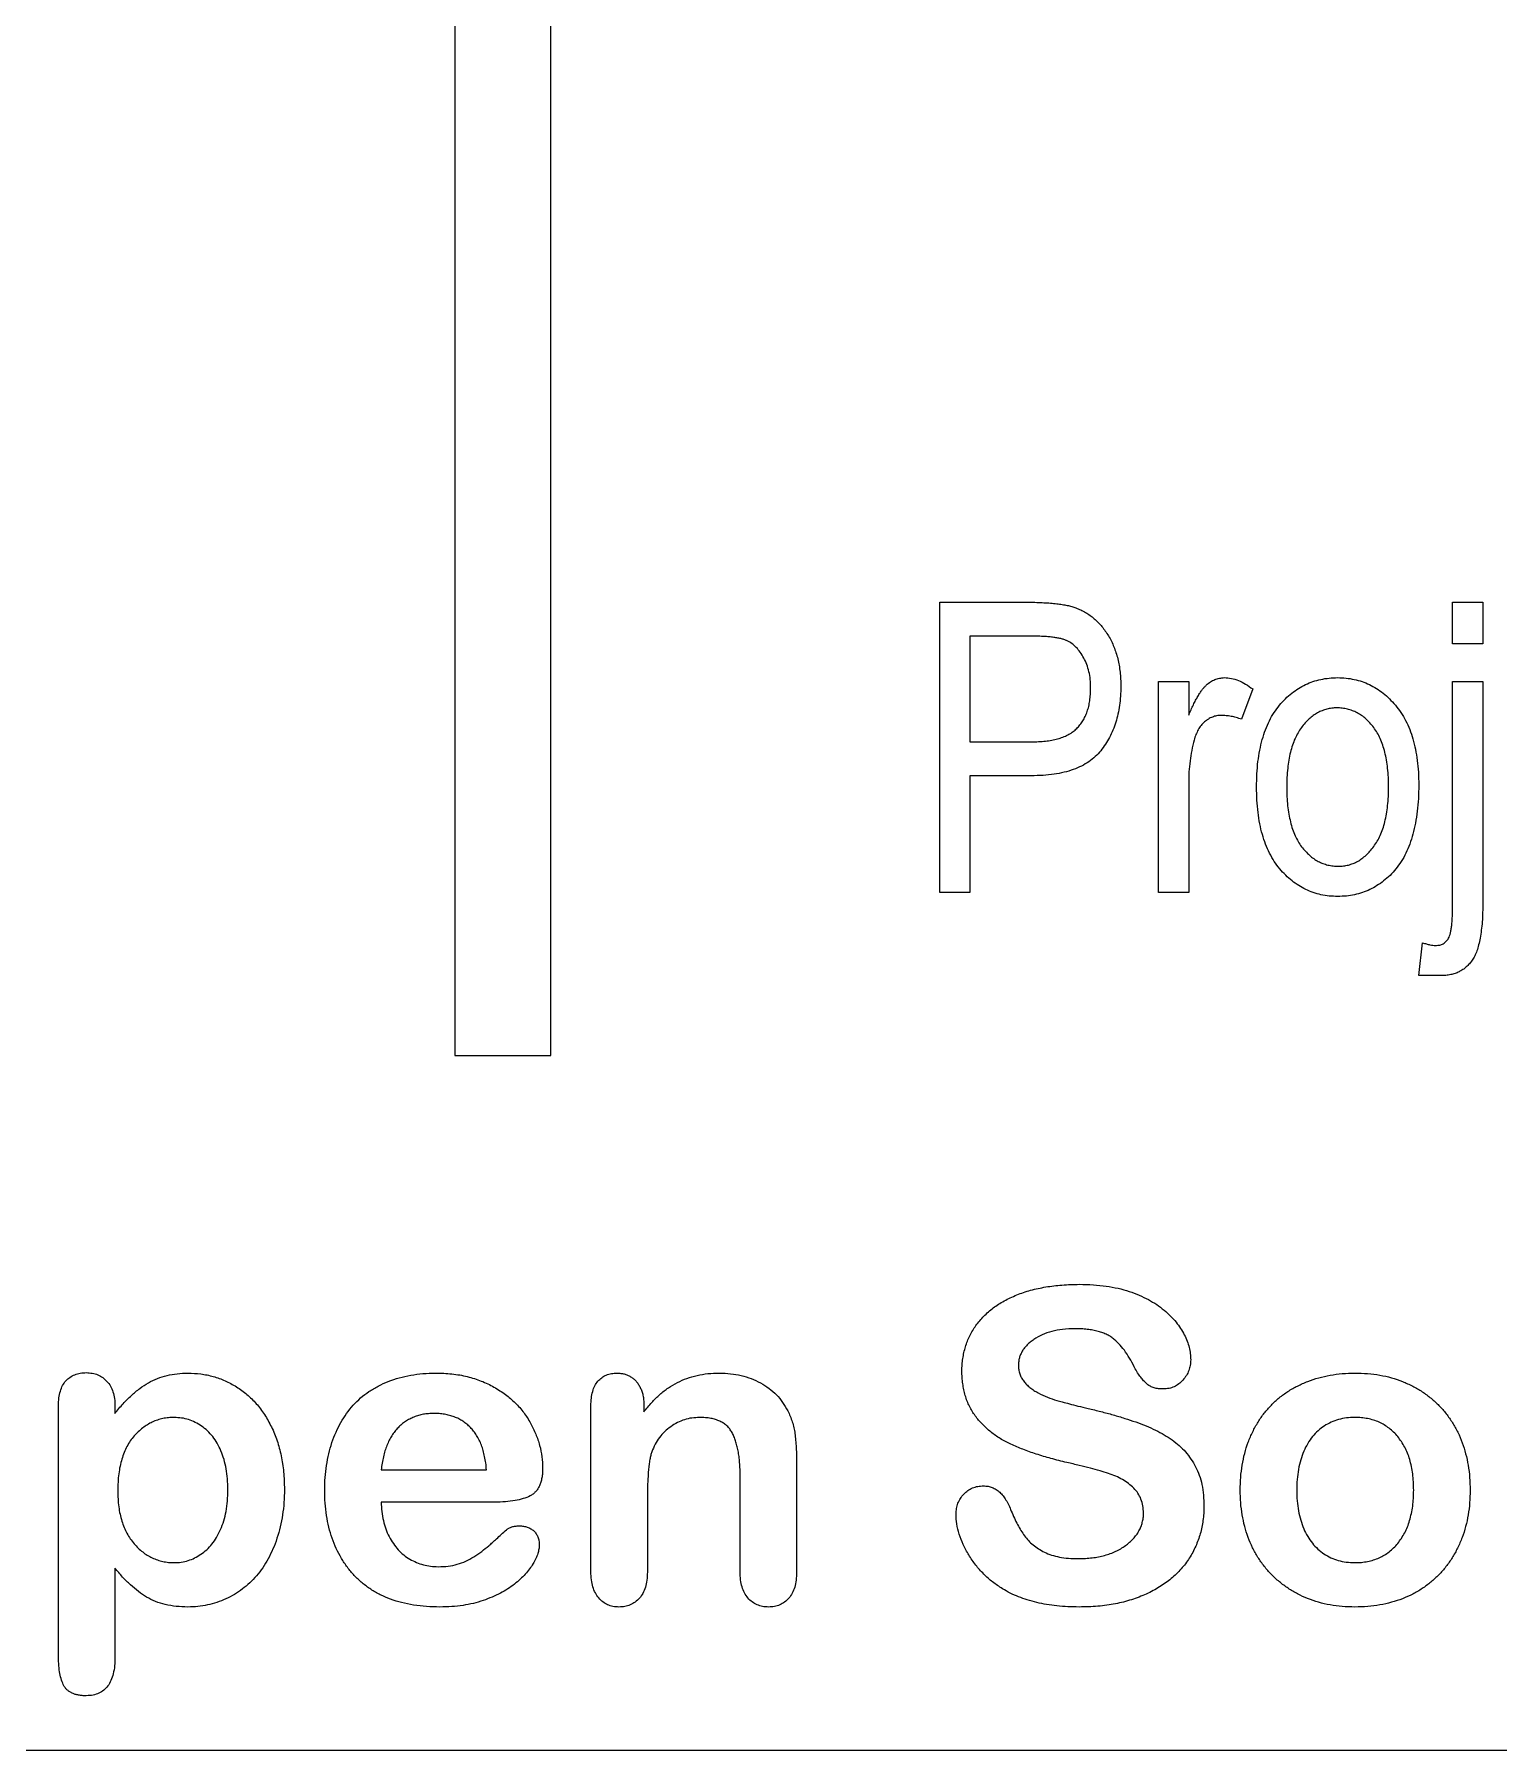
# Model space of a CAD drawing. Header units: millimetres. Extents: x 0 to 90, y 0 to 50.
# Drawn here: x 27.31 to 38.97, y 22.68 to 36.34 of the extents above; entities that cross this region are included whole.
import ezdxf

# ---------------------------------------------------------------- set-up
doc = ezdxf.new("R2010")
doc.units = ezdxf.units.MM

msp = doc.modelspace()

# ---------------------------------------------------------------- linework, layer by layer
at = {"color": 7, "linetype": 'Continuous', "lineweight": 25}
for p, q in [((30.66, 46.939), (30.66, 28.21)), ((31.425, 28.21), (31.425, 46.939)), ((34.521, 31.817), (35.233, 31.817)), ((34.521, 29.506), (34.521, 31.817)), ((38.603, 31.487), (38.603, 31.817)), ((38.603, 31.817), (38.843, 31.817)), ((38.843, 31.817), (38.843, 31.487)), ((35.259, 31.547), (34.761, 31.547)), ((34.761, 31.547), (34.761, 30.706)), ((38.843, 31.487), (38.603, 31.487)), ((36.262, 31.187), (36.502, 31.187)), ((36.262, 29.506), (36.262, 31.187)), ((36.502, 31.187), (36.502, 30.918)), ((38.603, 29.43), (38.603, 31.187)), ((38.603, 31.187), (38.843, 31.187)), ((38.843, 31.187), (38.843, 29.43)), ((37.012, 31.127), (36.922, 30.886)), ((34.761, 30.706), (35.264, 30.706)), ((35.249, 30.436), (34.761, 30.436)), ((34.761, 30.436), (34.761, 29.506)), ((36.502, 30.377), (36.502, 29.506)), ((34.761, 29.506), (34.521, 29.506)), ((36.502, 29.506), (36.262, 29.506)), ((38.333, 28.845), (38.363, 29.107)), ((38.51, 28.845), (38.333, 28.845)), ((30.66, 28.21), (31.425, 28.21)), ((27.506, 23.422), (27.506, 25.422)), ((27.955, 25.418), (27.955, 25.36)), ((31.744, 24.098), (31.744, 25.422)), ((32.165, 25.429), (32.165, 25.373)), ((30.074, 24.911), (30.912, 24.911)), ((33.381, 24.951), (33.381, 24.098)), ((32.931, 24.098), (32.931, 24.862)), ((30.979, 24.654), (30.074, 24.654)), ((32.193, 24.672), (32.193, 24.098)), ((27.955, 24.129), (27.955, 23.423)), ((88, 22.676), (2, 22.676))]:
    msp.add_line(p, q, dxfattribs=at)
for points, knots in [([(35.233, 31.817), (35.253, 31.817), (35.292, 31.817), (35.349, 31.814), (35.401, 31.811), (35.45, 31.806), (35.494, 31.8), (35.534, 31.793), (35.57, 31.784), (35.593, 31.776), (35.603, 31.772)], [0, 0, 0, 0, 0.162643, 0.312901, 0.453294, 0.58413, 0.70285, 0.811058, 0.910586, 1, 1, 1, 1]), ([(35.603, 31.772), (35.617, 31.767), (35.643, 31.757), (35.681, 31.736), (35.717, 31.713), (35.751, 31.687), (35.782, 31.657), (35.812, 31.624), (35.839, 31.588), (35.864, 31.549), (35.888, 31.507), (35.907, 31.462), (35.924, 31.416), (35.938, 31.366), (35.949, 31.315), (35.956, 31.261), (35.961, 31.205), (35.961, 31.167), (35.961, 31.147)], [0, 0, 0, 0, 0.056072, 0.112012, 0.167171, 0.222811, 0.27891, 0.336355, 0.395158, 0.456072, 0.518045, 0.581404, 0.645662, 0.712108, 0.780061, 0.850885, 0.92373, 1, 1, 1, 1]), ([(35.721, 31.135), (35.721, 31.157), (35.72, 31.201), (35.709, 31.264), (35.693, 31.321), (35.668, 31.373), (35.64, 31.419), (35.609, 31.458), (35.575, 31.488), (35.542, 31.507), (35.514, 31.519), (35.489, 31.527), (35.46, 31.533), (35.427, 31.538), (35.39, 31.542), (35.35, 31.545), (35.306, 31.547), (35.275, 31.547), (35.259, 31.547)], [0, 0, 0, 0, 0.0937697, 0.1814497, 0.2641823, 0.3436336, 0.418713, 0.4866707, 0.5498142, 0.6096024, 0.6413728, 0.6773811, 0.7185834, 0.7646709, 0.8157395, 0.8718107, 0.9330046, 1, 1, 1, 1]), ([(36.502, 30.918), (36.508, 30.933), (36.52, 30.961), (36.539, 31), (36.556, 31.036), (36.574, 31.067), (36.591, 31.096), (36.608, 31.12), (36.625, 31.14), (36.646, 31.162), (36.674, 31.184), (36.709, 31.203), (36.747, 31.214), (36.773, 31.216), (36.786, 31.217)], [0, 0, 0, 0, 0.1074642, 0.2071278, 0.29815, 0.3815951, 0.4571066, 0.5239784, 0.584878, 0.6371486, 0.7325112, 0.8235648, 0.9106768, 1, 1, 1, 1]), ([(36.786, 31.217), (36.804, 31.216), (36.843, 31.213), (36.9, 31.195), (36.958, 31.167), (36.993, 31.14), (37.012, 31.127)], [0, 0, 0, 0, 0.226109, 0.462956, 0.719978, 1, 1, 1, 1]), ([(37.042, 30.346), (37.043, 30.381), (37.044, 30.449), (37.052, 30.547), (37.067, 30.638), (37.086, 30.723), (37.112, 30.802), (37.143, 30.874), (37.18, 30.939), (37.223, 30.997), (37.271, 31.049), (37.321, 31.094), (37.375, 31.132), (37.431, 31.163), (37.491, 31.187), (37.554, 31.204), (37.62, 31.215), (37.665, 31.216), (37.688, 31.217)], [0, 0, 0, 0, 0.085788, 0.16646, 0.242011, 0.313466, 0.380716, 0.444949, 0.506099, 0.565248, 0.622677, 0.677703, 0.73126, 0.783927, 0.836201, 0.88929, 0.943789, 1, 1, 1, 1]), ([(37.688, 31.217), (37.71, 31.216), (37.754, 31.215), (37.819, 31.204), (37.882, 31.187), (37.941, 31.163), (37.997, 31.131), (38.051, 31.094), (38.101, 31.049), (38.149, 30.997), (38.193, 30.94), (38.23, 30.875), (38.263, 30.805), (38.288, 30.728), (38.308, 30.645), (38.323, 30.557), (38.332, 30.462), (38.333, 30.397), (38.333, 30.363)], [0, 0, 0, 0, 0.056299, 0.110484, 0.164018, 0.2171, 0.270239, 0.324625, 0.380501, 0.439083, 0.499299, 0.561252, 0.625211, 0.69239, 0.762761, 0.837168, 0.916399, 1, 1, 1, 1]), ([(35.961, 31.147), (35.961, 31.122), (35.96, 31.071), (35.953, 30.998), (35.94, 30.928), (35.923, 30.862), (35.9, 30.8), (35.872, 30.741), (35.84, 30.686), (35.803, 30.634), (35.759, 30.587), (35.707, 30.546), (35.648, 30.512), (35.582, 30.484), (35.509, 30.462), (35.429, 30.447), (35.341, 30.438), (35.28, 30.437), (35.249, 30.436)], [0, 0, 0, 0, 0.066633, 0.130318, 0.191414, 0.250222, 0.307644, 0.363778, 0.418941, 0.474177, 0.529339, 0.585724, 0.64416, 0.705484, 0.771261, 0.841987, 0.917917, 1, 1, 1, 1]), ([(35.264, 30.706), (35.283, 30.707), (35.32, 30.708), (35.373, 30.712), (35.423, 30.72), (35.469, 30.732), (35.51, 30.747), (35.548, 30.765), (35.582, 30.787), (35.612, 30.812), (35.637, 30.841), (35.66, 30.873), (35.679, 30.908), (35.694, 30.947), (35.707, 30.989), (35.715, 31.035), (35.72, 31.083), (35.721, 31.117), (35.721, 31.135)], [0, 0, 0, 0, 0.079332, 0.153706, 0.223583, 0.288684, 0.34954, 0.407382, 0.462364, 0.51587, 0.56925, 0.622815, 0.678057, 0.736107, 0.796367, 0.859845, 0.927813, 1, 1, 1, 1]), ([(36.759, 30.916), (36.748, 30.916), (36.724, 30.915), (36.69, 30.904), (36.657, 30.888), (36.627, 30.865), (36.599, 30.837), (36.577, 30.802), (36.558, 30.763), (36.549, 30.735), (36.545, 30.72)], [0, 0, 0, 0, 0.112848, 0.223771, 0.33901, 0.460958, 0.585978, 0.716454, 0.853137, 1, 1, 1, 1]), ([(36.922, 30.886), (36.908, 30.891), (36.881, 30.9), (36.84, 30.909), (36.8, 30.915), (36.773, 30.916), (36.759, 30.916)], [0, 0, 0, 0, 0.263191, 0.515011, 0.759958, 1, 1, 1, 1]), ([(37.682, 30.976), (37.668, 30.976), (37.641, 30.975), (37.602, 30.967), (37.564, 30.955), (37.527, 30.938), (37.492, 30.916), (37.46, 30.888), (37.428, 30.856), (37.398, 30.82), (37.371, 30.778), (37.347, 30.731), (37.327, 30.679), (37.31, 30.622), (37.298, 30.56), (37.289, 30.494), (37.283, 30.422), (37.283, 30.372), (37.282, 30.347)], [0, 0, 0, 0, 0.049208, 0.096939, 0.14444, 0.192437, 0.241939, 0.293272, 0.347178, 0.404151, 0.464138, 0.527023, 0.593715, 0.664842, 0.74037, 0.821268, 0.90793, 1, 1, 1, 1]), ([(38.093, 30.347), (38.093, 30.373), (38.092, 30.422), (38.086, 30.494), (38.078, 30.561), (38.064, 30.623), (38.048, 30.68), (38.027, 30.731), (38.004, 30.779), (37.976, 30.82), (37.945, 30.857), (37.913, 30.889), (37.879, 30.916), (37.843, 30.938), (37.805, 30.955), (37.765, 30.967), (37.724, 30.975), (37.696, 30.976), (37.682, 30.976)], [0, 0, 0, 0, 0.091482, 0.177065, 0.256957, 0.332205, 0.401911, 0.467978, 0.530577, 0.589659, 0.646279, 0.700302, 0.751512, 0.801343, 0.850264, 0.899299, 0.949177, 1, 1, 1, 1]), ([(36.545, 30.72), (36.538, 30.693), (36.524, 30.638), (36.512, 30.553), (36.503, 30.466), (36.502, 30.407), (36.502, 30.377)], [0, 0, 0, 0, 0.242734, 0.489053, 0.741607, 1, 1, 1, 1]), ([(37.688, 29.476), (37.665, 29.476), (37.62, 29.477), (37.555, 29.488), (37.493, 29.505), (37.433, 29.53), (37.377, 29.561), (37.323, 29.599), (37.273, 29.644), (37.225, 29.696), (37.182, 29.754), (37.144, 29.82), (37.113, 29.892), (37.087, 29.97), (37.066, 30.055), (37.053, 30.146), (37.043, 30.244), (37.043, 30.311), (37.042, 30.346)], [0, 0, 0, 0, 0.055517, 0.109709, 0.162498, 0.214987, 0.267724, 0.321039, 0.376682, 0.434188, 0.493645, 0.555402, 0.619368, 0.687195, 0.758459, 0.834052, 0.914482, 1, 1, 1, 1]), ([(37.282, 30.347), (37.283, 30.321), (37.283, 30.271), (37.289, 30.199), (37.298, 30.132), (37.311, 30.07), (37.327, 30.012), (37.348, 29.96), (37.372, 29.913), (37.399, 29.872), (37.43, 29.835), (37.462, 29.803), (37.496, 29.776), (37.532, 29.754), (37.57, 29.737), (37.61, 29.725), (37.651, 29.717), (37.679, 29.716), (37.694, 29.716)], [0, 0, 0, 0, 0.0918285, 0.1777697, 0.2580302, 0.3331055, 0.4031864, 0.4696189, 0.5315789, 0.5909885, 0.6474789, 0.7009891, 0.7520816, 0.8017985, 0.8506073, 0.8995302, 0.9492937, 1, 1, 1, 1]), ([(38.333, 30.363), (38.333, 30.327), (38.331, 30.257), (38.323, 30.155), (38.308, 30.061), (38.289, 29.973), (38.263, 29.893), (38.233, 29.82), (38.195, 29.754), (38.153, 29.695), (38.106, 29.643), (38.055, 29.598), (38.001, 29.561), (37.945, 29.529), (37.885, 29.505), (37.822, 29.488), (37.756, 29.477), (37.711, 29.476), (37.688, 29.476)], [0, 0, 0, 0, 0.088003, 0.170193, 0.247313, 0.319619, 0.387372, 0.451254, 0.51221, 0.57084, 0.627211, 0.68147, 0.73428, 0.786212, 0.838108, 0.890456, 0.944195, 1, 1, 1, 1]), ([(37.694, 29.716), (37.707, 29.716), (37.734, 29.717), (37.773, 29.725), (37.811, 29.737), (37.847, 29.754), (37.881, 29.777), (37.915, 29.804), (37.946, 29.836), (37.976, 29.873), (38.004, 29.915), (38.028, 29.962), (38.048, 30.014), (38.064, 30.071), (38.078, 30.133), (38.086, 30.2), (38.092, 30.272), (38.093, 30.321), (38.093, 30.347)], [0, 0, 0, 0, 0.048586, 0.09626, 0.143167, 0.191349, 0.240317, 0.291669, 0.34551, 0.402853, 0.463077, 0.526389, 0.593526, 0.664568, 0.740121, 0.821482, 0.90804, 1, 1, 1, 1]), ([(38.467, 29.085), (38.478, 29.086), (38.5, 29.087), (38.529, 29.098), (38.553, 29.118), (38.57, 29.139), (38.579, 29.162), (38.586, 29.185), (38.591, 29.213), (38.596, 29.246), (38.599, 29.284), (38.602, 29.328), (38.603, 29.377), (38.603, 29.412), (38.603, 29.43)], [0, 0, 0, 0, 0.080727, 0.153327, 0.224972, 0.300899, 0.346445, 0.402937, 0.470962, 0.551973, 0.644957, 0.750251, 0.868933, 1, 1, 1, 1]), ([(38.843, 29.43), (38.843, 29.403), (38.842, 29.351), (38.839, 29.276), (38.832, 29.208), (38.823, 29.146), (38.811, 29.092), (38.797, 29.044), (38.78, 29.003), (38.76, 28.968), (38.737, 28.939), (38.712, 28.914), (38.684, 28.892), (38.654, 28.875), (38.622, 28.862), (38.587, 28.852), (38.549, 28.846), (38.523, 28.845), (38.51, 28.845)], [0, 0, 0, 0, 0.10676, 0.204425, 0.293792, 0.375088, 0.448016, 0.512829, 0.570828, 0.622494, 0.670112, 0.716094, 0.761129, 0.80648, 0.851594, 0.898783, 0.94841, 1, 1, 1, 1]), ([(38.363, 29.107), (38.373, 29.104), (38.393, 29.097), (38.421, 29.091), (38.445, 29.086), (38.46, 29.086), (38.467, 29.085)], [0, 0, 0, 0, 0.3083403, 0.5789042, 0.8063281, 1, 1, 1, 1]), ([(34.697, 25.699), (34.697, 25.715), (34.698, 25.748), (34.704, 25.797), (34.712, 25.845), (34.725, 25.891), (34.74, 25.935), (34.759, 25.979), (34.783, 26.02), (34.808, 26.061), (34.838, 26.099), (34.871, 26.135), (34.907, 26.169), (34.946, 26.201), (34.988, 26.23), (35.034, 26.257), (35.082, 26.281), (35.151, 26.312), (35.245, 26.343), (35.366, 26.369), (35.496, 26.385), (35.586, 26.387), (35.632, 26.388)], [0, 0, 0, 0, 0.038472, 0.076013, 0.113125, 0.149416, 0.185658, 0.221814, 0.258306, 0.294997, 0.331996, 0.369298, 0.407382, 0.445939, 0.484877, 0.525042, 0.566832, 0.609704, 0.699328, 0.793468, 0.893396, 1, 1, 1, 1]), ([(35.632, 26.388), (35.669, 26.387), (35.741, 26.386), (35.844, 26.375), (35.939, 26.358), (36.027, 26.334), (36.107, 26.302), (36.181, 26.268), (36.247, 26.228), (36.306, 26.184), (36.357, 26.137), (36.401, 26.088), (36.438, 26.039), (36.467, 25.988), (36.49, 25.937), (36.506, 25.887), (36.516, 25.837), (36.517, 25.803), (36.518, 25.787)], [0, 0, 0, 0, 0.093856, 0.181328, 0.263335, 0.340066, 0.412354, 0.480899, 0.546054, 0.608197, 0.667388, 0.722382, 0.774594, 0.824032, 0.870966, 0.915534, 0.958324, 1, 1, 1, 1]), ([(35.595, 26.035), (35.563, 26.034), (35.501, 26.032), (35.414, 26.016), (35.337, 25.989), (35.281, 25.958), (35.241, 25.929), (35.216, 25.906), (35.194, 25.882), (35.177, 25.857), (35.164, 25.83), (35.153, 25.803), (35.148, 25.774), (35.147, 25.755), (35.147, 25.745)], [0, 0, 0, 0, 0.162876, 0.310828, 0.448156, 0.57773, 0.639198, 0.697039, 0.750701, 0.802177, 0.852059, 0.901083, 0.950505, 1, 1, 1, 1]), ([(36.077, 25.714), (36.065, 25.738), (36.043, 25.784), (36.002, 25.848), (35.958, 25.903), (35.918, 25.943), (35.883, 25.971), (35.852, 25.988), (35.818, 26.002), (35.781, 26.015), (35.739, 26.023), (35.694, 26.03), (35.646, 26.034), (35.612, 26.034), (35.595, 26.035)], [0, 0, 0, 0, 0.128994, 0.248906, 0.361457, 0.467694, 0.520402, 0.575809, 0.635203, 0.697705, 0.765154, 0.838213, 0.916409, 1, 1, 1, 1]), ([(27.506, 25.422), (27.506, 25.442), (27.507, 25.482), (27.519, 25.536), (27.536, 25.583), (27.563, 25.62), (27.596, 25.649), (27.635, 25.67), (27.679, 25.683), (27.711, 25.684), (27.727, 25.685)], [0, 0, 0, 0, 0.159402, 0.299868, 0.424277, 0.539309, 0.649305, 0.760136, 0.875082, 1, 1, 1, 1]), ([(27.727, 25.685), (27.743, 25.684), (27.774, 25.682), (27.819, 25.67), (27.859, 25.647), (27.893, 25.616), (27.922, 25.578), (27.941, 25.531), (27.953, 25.477), (27.955, 25.438), (27.955, 25.418)], [0, 0, 0, 0, 0.121952, 0.236442, 0.34861, 0.463309, 0.58271, 0.707931, 0.846626, 1, 1, 1, 1]), ([(35.533, 24.969), (35.491, 24.98), (35.408, 25), (35.291, 25.035), (35.185, 25.073), (35.089, 25.112), (35.002, 25.158), (34.926, 25.211), (34.859, 25.272), (34.81, 25.329), (34.777, 25.378), (34.756, 25.417), (34.738, 25.459), (34.723, 25.503), (34.712, 25.549), (34.703, 25.597), (34.698, 25.647), (34.697, 25.681), (34.697, 25.699)], [0, 0, 0, 0, 0.108531, 0.208869, 0.301225, 0.386249, 0.465774, 0.541627, 0.615783, 0.688656, 0.72526, 0.761994, 0.799306, 0.837128, 0.875839, 0.915642, 0.95709, 1, 1, 1, 1]), ([(35.147, 25.745), (35.147, 25.733), (35.148, 25.71), (35.156, 25.676), (35.169, 25.645), (35.188, 25.616), (35.211, 25.59), (35.239, 25.566), (35.269, 25.543), (35.316, 25.517), (35.376, 25.489), (35.442, 25.466), (35.5, 25.451), (35.556, 25.436), (35.624, 25.418), (35.674, 25.406), (35.701, 25.4)], [0, 0, 0, 0, 0.050748, 0.099862, 0.147141, 0.195209, 0.24471, 0.295753, 0.3498, 0.406666, 0.523095, 0.635615, 0.699963, 0.782453, 0.88258, 1, 1, 1, 1]), ([(36.301, 25.555), (36.288, 25.556), (36.263, 25.556), (36.227, 25.563), (36.197, 25.575), (36.171, 25.592), (36.148, 25.615), (36.125, 25.643), (36.101, 25.675), (36.085, 25.7), (36.077, 25.714)], [0, 0, 0, 0, 0.136431, 0.257778, 0.36692, 0.467786, 0.575061, 0.69864, 0.840315, 1, 1, 1, 1]), ([(36.518, 25.787), (36.517, 25.772), (36.516, 25.743), (36.504, 25.701), (36.484, 25.662), (36.457, 25.625), (36.424, 25.594), (36.387, 25.572), (36.345, 25.557), (36.316, 25.556), (36.301, 25.555)], [0, 0, 0, 0, 0.124603, 0.246064, 0.370438, 0.49994, 0.629088, 0.75065, 0.872421, 1, 1, 1, 1]), ([(27.955, 25.36), (27.976, 25.386), (28.017, 25.437), (28.084, 25.503), (28.151, 25.56), (28.22, 25.605), (28.293, 25.64), (28.37, 25.664), (28.451, 25.679), (28.507, 25.68), (28.535, 25.681)], [0, 0, 0, 0, 0.14666, 0.282425, 0.408973, 0.526782, 0.641941, 0.757175, 0.87615, 1, 1, 1, 1]), ([(28.535, 25.681), (28.57, 25.68), (28.638, 25.677), (28.738, 25.657), (28.833, 25.622), (28.908, 25.582), (28.965, 25.544), (29.006, 25.511), (29.044, 25.476), (29.081, 25.438), (29.114, 25.396), (29.146, 25.351), (29.175, 25.304), (29.201, 25.252), (29.226, 25.199), (29.247, 25.143), (29.264, 25.084), (29.279, 25.023), (29.29, 24.96), (29.298, 24.894), (29.303, 24.825), (29.303, 24.779), (29.304, 24.755)], [0, 0, 0, 0, 0.076417, 0.151176, 0.226002, 0.301696, 0.340273, 0.378665, 0.417091, 0.456025, 0.495695, 0.536247, 0.577642, 0.620391, 0.664005, 0.70849, 0.753551, 0.800187, 0.847755, 0.896836, 0.94755, 1, 1, 1, 1]), ([(29.625, 24.752), (29.625, 24.785), (29.626, 24.85), (29.638, 24.946), (29.656, 25.039), (29.681, 25.128), (29.713, 25.211), (29.752, 25.289), (29.798, 25.36), (29.85, 25.426), (29.91, 25.485), (29.976, 25.536), (30.051, 25.58), (30.131, 25.617), (30.218, 25.646), (30.31, 25.666), (30.407, 25.679), (30.474, 25.681), (30.508, 25.681)], [0, 0, 0, 0, 0.0684692, 0.134913, 0.1997069, 0.2629372, 0.324868, 0.3843704, 0.4426561, 0.50019, 0.5573742, 0.6150243, 0.6742329, 0.7350103, 0.7980676, 0.8628781, 0.9297911, 1, 1, 1, 1]), ([(30.508, 25.681), (30.53, 25.681), (30.573, 25.681), (30.637, 25.675), (30.699, 25.667), (30.759, 25.655), (30.816, 25.638), (30.87, 25.619), (30.923, 25.597), (30.972, 25.571), (31.019, 25.542), (31.063, 25.511), (31.104, 25.479), (31.142, 25.444), (31.177, 25.407), (31.209, 25.367), (31.238, 25.327), (31.271, 25.27), (31.306, 25.197), (31.337, 25.107), (31.356, 25.016), (31.358, 24.955), (31.359, 24.924)], [0, 0, 0, 0, 0.052442, 0.102694, 0.151642, 0.199496, 0.245793, 0.290925, 0.335596, 0.379678, 0.423013, 0.465127, 0.506375, 0.546549, 0.586704, 0.626228, 0.665272, 0.704687, 0.781563, 0.855737, 0.928099, 1, 1, 1, 1]), ([(31.744, 25.422), (31.744, 25.442), (31.745, 25.481), (31.756, 25.534), (31.772, 25.58), (31.798, 25.617), (31.829, 25.646), (31.866, 25.667), (31.908, 25.679), (31.937, 25.681), (31.953, 25.681)], [0, 0, 0, 0, 0.16183, 0.304934, 0.431105, 0.54644, 0.656102, 0.765827, 0.877705, 1, 1, 1, 1]), ([(31.953, 25.681), (31.962, 25.681), (31.981, 25.68), (32.009, 25.675), (32.035, 25.666), (32.06, 25.653), (32.083, 25.637), (32.104, 25.618), (32.121, 25.594), (32.137, 25.567), (32.149, 25.537), (32.159, 25.504), (32.164, 25.467), (32.164, 25.442), (32.165, 25.429)], [0, 0, 0, 0, 0.078598, 0.152843, 0.227236, 0.301604, 0.376255, 0.45183, 0.531053, 0.614062, 0.701937, 0.794788, 0.893061, 1, 1, 1, 1]), ([(32.165, 25.373), (32.185, 25.399), (32.225, 25.447), (32.29, 25.512), (32.359, 25.565), (32.431, 25.608), (32.508, 25.641), (32.589, 25.665), (32.676, 25.679), (32.736, 25.681), (32.766, 25.681)], [0, 0, 0, 0, 0.138233, 0.267914, 0.390515, 0.508605, 0.625256, 0.745619, 0.869261, 1, 1, 1, 1]), ([(32.766, 25.681), (32.796, 25.68), (32.855, 25.679), (32.94, 25.664), (33.02, 25.639), (33.094, 25.605), (33.162, 25.561), (33.222, 25.51), (33.272, 25.449), (33.297, 25.403), (33.31, 25.38)], [0, 0, 0, 0, 0.136502, 0.267034, 0.393692, 0.519413, 0.642381, 0.761226, 0.879851, 1, 1, 1, 1]), ([(36.912, 24.75), (36.913, 24.784), (36.914, 24.851), (36.927, 24.949), (36.946, 25.042), (36.974, 25.131), (37.01, 25.214), (37.053, 25.292), (37.102, 25.363), (37.159, 25.428), (37.222, 25.486), (37.292, 25.537), (37.368, 25.58), (37.45, 25.617), (37.537, 25.646), (37.629, 25.666), (37.726, 25.679), (37.791, 25.681), (37.825, 25.681)], [0, 0, 0, 0, 0.069341, 0.136061, 0.200927, 0.263966, 0.32559, 0.385628, 0.444236, 0.502288, 0.560513, 0.618883, 0.678364, 0.739323, 0.801925, 0.865934, 0.931682, 1, 1, 1, 1]), ([(37.825, 25.681), (37.859, 25.681), (37.925, 25.679), (38.023, 25.667), (38.116, 25.646), (38.203, 25.616), (38.285, 25.579), (38.362, 25.535), (38.432, 25.482), (38.495, 25.424), (38.553, 25.359), (38.603, 25.287), (38.646, 25.21), (38.681, 25.127), (38.708, 25.039), (38.728, 24.947), (38.74, 24.849), (38.741, 24.783), (38.742, 24.749)], [0, 0, 0, 0, 0.0691591, 0.1357469, 0.1999955, 0.2625413, 0.3234805, 0.3832707, 0.4418914, 0.500675, 0.5592798, 0.6182081, 0.6777905, 0.7388057, 0.8012524, 0.8653529, 0.931181, 1, 1, 1, 1]), ([(28.427, 25.328), (28.412, 25.328), (28.381, 25.327), (28.336, 25.32), (28.293, 25.309), (28.252, 25.292), (28.213, 25.271), (28.175, 25.246), (28.14, 25.215), (28.106, 25.181), (28.075, 25.142), (28.05, 25.097), (28.027, 25.049), (28.009, 24.996), (27.994, 24.94), (27.985, 24.878), (27.978, 24.813), (27.978, 24.768), (27.977, 24.744)], [0, 0, 0, 0, 0.05637, 0.11081, 0.164106, 0.217045, 0.270379, 0.325274, 0.381076, 0.439288, 0.499221, 0.560567, 0.624191, 0.691374, 0.761984, 0.836214, 0.915835, 1, 1, 1, 1]), ([(28.854, 24.753), (28.854, 24.782), (28.852, 24.838), (28.842, 24.918), (28.825, 24.993), (28.8, 25.061), (28.77, 25.122), (28.735, 25.176), (28.693, 25.222), (28.646, 25.26), (28.595, 25.29), (28.542, 25.313), (28.485, 25.325), (28.447, 25.327), (28.427, 25.328)], [0, 0, 0, 0, 0.108438, 0.209506, 0.304002, 0.39395, 0.478537, 0.558441, 0.63516, 0.710381, 0.783957, 0.855259, 0.927131, 1, 1, 1, 1]), ([(30.493, 25.36), (30.478, 25.36), (30.451, 25.359), (30.41, 25.354), (30.372, 25.345), (30.335, 25.332), (30.301, 25.316), (30.268, 25.297), (30.237, 25.274), (30.208, 25.247), (30.182, 25.217), (30.158, 25.183), (30.138, 25.146), (30.119, 25.106), (30.103, 25.062), (30.091, 25.014), (30.081, 24.964), (30.076, 24.929), (30.074, 24.911)], [0, 0, 0, 0, 0.0618118, 0.1210712, 0.1791937, 0.2352147, 0.2911199, 0.3468363, 0.4029921, 0.4602012, 0.5190443, 0.5791994, 0.6407397, 0.7055259, 0.7734111, 0.8449049, 0.9205836, 1, 1, 1, 1]), ([(30.912, 24.911), (30.911, 24.929), (30.908, 24.965), (30.898, 25.016), (30.887, 25.064), (30.873, 25.108), (30.855, 25.148), (30.835, 25.186), (30.811, 25.219), (30.785, 25.249), (30.756, 25.275), (30.725, 25.298), (30.692, 25.318), (30.656, 25.333), (30.618, 25.346), (30.578, 25.354), (30.536, 25.36), (30.507, 25.36), (30.493, 25.36)], [0, 0, 0, 0, 0.0796658, 0.1549847, 0.2260631, 0.2927503, 0.3569159, 0.4174472, 0.476961, 0.5341503, 0.5902567, 0.6463962, 0.7017769, 0.7581138, 0.8156028, 0.8743655, 0.9359706, 1, 1, 1, 1]), ([(32.609, 25.328), (32.588, 25.327), (32.547, 25.326), (32.488, 25.312), (32.431, 25.288), (32.378, 25.256), (32.33, 25.217), (32.288, 25.169), (32.253, 25.115), (32.236, 25.075), (32.228, 25.055)], [0, 0, 0, 0, 0.123831, 0.244396, 0.365968, 0.490295, 0.615128, 0.739621, 0.867458, 1, 1, 1, 1]), ([(32.931, 24.862), (32.931, 24.88), (32.931, 24.916), (32.928, 24.968), (32.923, 25.016), (32.916, 25.061), (32.907, 25.103), (32.895, 25.141), (32.883, 25.176), (32.868, 25.208), (32.849, 25.237), (32.827, 25.262), (32.8, 25.283), (32.77, 25.299), (32.735, 25.312), (32.697, 25.322), (32.654, 25.327), (32.624, 25.328), (32.609, 25.328)], [0, 0, 0, 0, 0.084213, 0.163188, 0.237068, 0.306787, 0.371796, 0.432575, 0.489733, 0.543144, 0.594103, 0.644512, 0.695802, 0.748217, 0.803943, 0.863907, 0.929512, 1, 1, 1, 1]), ([(33.31, 25.38), (33.317, 25.366), (33.331, 25.338), (33.347, 25.293), (33.36, 25.247), (33.368, 25.198), (33.374, 25.145), (33.378, 25.086), (33.38, 25.021), (33.381, 24.975), (33.381, 24.951)], [0, 0, 0, 0, 0.107623, 0.215482, 0.324206, 0.434267, 0.553658, 0.687399, 0.835763, 1, 1, 1, 1]), ([(35.701, 25.4), (35.735, 25.392), (35.802, 25.376), (35.899, 25.35), (35.992, 25.322), (36.079, 25.293), (36.162, 25.263), (36.237, 25.228), (36.307, 25.191), (36.37, 25.151), (36.427, 25.105), (36.478, 25.055), (36.521, 24.998), (36.558, 24.936), (36.588, 24.868), (36.609, 24.792), (36.621, 24.708), (36.623, 24.651), (36.623, 24.621)], [0, 0, 0, 0, 0.079219, 0.154972, 0.227765, 0.296942, 0.363069, 0.425186, 0.484246, 0.540424, 0.594615, 0.647954, 0.701213, 0.75516, 0.810727, 0.869478, 0.93242, 1, 1, 1, 1]), ([(37.825, 25.328), (37.802, 25.328), (37.758, 25.326), (37.695, 25.313), (37.635, 25.292), (37.58, 25.261), (37.53, 25.223), (37.486, 25.177), (37.448, 25.121), (37.416, 25.059), (37.392, 24.989), (37.374, 24.914), (37.364, 24.834), (37.362, 24.778), (37.362, 24.749)], [0, 0, 0, 0, 0.080579, 0.157218, 0.232402, 0.307088, 0.382006, 0.457577, 0.536998, 0.620487, 0.70839, 0.800403, 0.897269, 1, 1, 1, 1]), ([(38.293, 24.749), (38.292, 24.772), (38.292, 24.815), (38.286, 24.878), (38.275, 24.937), (38.263, 24.993), (38.244, 25.044), (38.223, 25.092), (38.196, 25.136), (38.167, 25.176), (38.134, 25.212), (38.098, 25.243), (38.059, 25.269), (38.018, 25.291), (37.973, 25.308), (37.926, 25.32), (37.876, 25.327), (37.842, 25.328), (37.825, 25.328)], [0, 0, 0, 0, 0.07941, 0.154353, 0.225191, 0.293367, 0.35792, 0.420153, 0.480642, 0.539966, 0.597818, 0.654072, 0.709523, 0.764781, 0.82087, 0.878191, 0.937861, 1, 1, 1, 1]), ([(32.228, 25.055), (32.225, 25.045), (32.219, 25.025), (32.212, 24.991), (32.206, 24.951), (32.201, 24.906), (32.198, 24.855), (32.195, 24.799), (32.193, 24.738), (32.193, 24.695), (32.193, 24.672)], [0, 0, 0, 0, 0.077032, 0.166091, 0.270061, 0.387885, 0.519616, 0.665553, 0.825642, 1, 1, 1, 1]), ([(31.359, 24.924), (31.359, 24.91), (31.359, 24.885), (31.354, 24.848), (31.346, 24.814), (31.335, 24.785), (31.321, 24.759), (31.304, 24.737), (31.283, 24.718), (31.251, 24.698), (31.202, 24.68), (31.137, 24.665), (31.061, 24.655), (31.007, 24.655), (30.979, 24.654)], [0, 0, 0, 0, 0.074988, 0.1430348, 0.2058629, 0.2632516, 0.3178899, 0.3686044, 0.4183905, 0.4694832, 0.5790883, 0.7018295, 0.8426277, 1, 1, 1, 1]), ([(36.142, 24.567), (36.141, 24.587), (36.139, 24.624), (36.124, 24.678), (36.1, 24.726), (36.065, 24.767), (36.023, 24.803), (35.975, 24.835), (35.921, 24.862), (35.861, 24.884), (35.793, 24.905), (35.716, 24.926), (35.628, 24.947), (35.566, 24.962), (35.533, 24.969)], [0, 0, 0, 0, 0.074101, 0.142842, 0.208885, 0.276108, 0.345446, 0.417379, 0.492165, 0.57127, 0.659096, 0.759995, 0.873712, 1, 1, 1, 1]), ([(27.977, 24.744), (27.978, 24.723), (27.978, 24.68), (27.985, 24.618), (27.994, 24.559), (28.009, 24.504), (28.027, 24.453), (28.049, 24.406), (28.076, 24.363), (28.106, 24.323), (28.139, 24.288), (28.175, 24.257), (28.212, 24.231), (28.251, 24.21), (28.293, 24.193), (28.336, 24.181), (28.381, 24.174), (28.412, 24.173), (28.427, 24.173)], [0, 0, 0, 0, 0.0805593, 0.1571345, 0.2294883, 0.2988181, 0.3647256, 0.4285211, 0.490615, 0.5515914, 0.6107277, 0.6682643, 0.7238571, 0.7783101, 0.8326416, 0.8867675, 0.9427531, 1, 1, 1, 1]), ([(28.427, 24.173), (28.446, 24.173), (28.483, 24.175), (28.538, 24.188), (28.59, 24.209), (28.64, 24.238), (28.687, 24.275), (28.729, 24.32), (28.766, 24.374), (28.797, 24.436), (28.823, 24.506), (28.841, 24.582), (28.852, 24.665), (28.854, 24.723), (28.854, 24.753)], [0, 0, 0, 0, 0.069977, 0.139063, 0.208152, 0.279345, 0.353412, 0.429711, 0.509921, 0.596046, 0.687733, 0.784622, 0.888361, 1, 1, 1, 1]), ([(29.304, 24.755), (29.303, 24.721), (29.302, 24.653), (29.29, 24.553), (29.272, 24.458), (29.246, 24.367), (29.214, 24.282), (29.176, 24.204), (29.133, 24.132), (29.083, 24.068), (29.029, 24.011), (28.97, 23.962), (28.907, 23.918), (28.838, 23.883), (28.766, 23.855), (28.692, 23.834), (28.614, 23.822), (28.562, 23.82), (28.535, 23.819)], [0, 0, 0, 0, 0.076592, 0.150264, 0.221845, 0.291487, 0.358314, 0.422485, 0.48356, 0.542882, 0.600686, 0.657125, 0.713539, 0.770272, 0.827064, 0.883856, 0.941127, 1, 1, 1, 1]), ([(30.542, 23.819), (30.506, 23.82), (30.436, 23.822), (30.334, 23.833), (30.238, 23.853), (30.149, 23.88), (30.067, 23.915), (29.991, 23.959), (29.922, 24.01), (29.859, 24.069), (29.804, 24.135), (29.756, 24.206), (29.715, 24.284), (29.682, 24.367), (29.656, 24.455), (29.638, 24.549), (29.626, 24.649), (29.625, 24.717), (29.625, 24.752)], [0, 0, 0, 0, 0.072618, 0.141575, 0.206711, 0.268949, 0.329135, 0.387495, 0.445145, 0.502688, 0.560425, 0.618279, 0.676554, 0.736222, 0.798166, 0.862176, 0.929417, 1, 1, 1, 1]), ([(34.65, 24.56), (34.651, 24.575), (34.652, 24.604), (34.664, 24.646), (34.684, 24.684), (34.71, 24.719), (34.743, 24.747), (34.781, 24.768), (34.823, 24.782), (34.853, 24.783), (34.868, 24.784)], [0, 0, 0, 0, 0.128668, 0.251297, 0.372361, 0.497641, 0.62321, 0.745025, 0.868463, 1, 1, 1, 1]), ([(34.868, 24.784), (34.881, 24.783), (34.905, 24.782), (34.939, 24.772), (34.971, 24.756), (34.999, 24.733), (35.026, 24.705), (35.049, 24.67), (35.071, 24.629), (35.083, 24.599), (35.089, 24.583)], [0, 0, 0, 0, 0.116554, 0.225885, 0.335419, 0.447225, 0.567197, 0.696968, 0.841681, 1, 1, 1, 1]), ([(37.825, 23.819), (37.791, 23.82), (37.724, 23.821), (37.628, 23.835), (37.536, 23.855), (37.449, 23.885), (37.368, 23.922), (37.293, 23.967), (37.223, 24.019), (37.159, 24.078), (37.102, 24.143), (37.052, 24.214), (37.009, 24.291), (36.974, 24.374), (36.946, 24.462), (36.927, 24.554), (36.914, 24.651), (36.913, 24.717), (36.912, 24.75)], [0, 0, 0, 0, 0.069452, 0.135688, 0.199466, 0.261629, 0.321894, 0.38152, 0.440389, 0.499421, 0.55853, 0.617904, 0.67744, 0.738399, 0.800783, 0.865083, 0.931231, 1, 1, 1, 1]), ([(37.362, 24.749), (37.362, 24.721), (37.364, 24.666), (37.374, 24.586), (37.392, 24.512), (37.416, 24.443), (37.447, 24.382), (37.485, 24.327), (37.528, 24.28), (37.578, 24.241), (37.633, 24.21), (37.693, 24.189), (37.757, 24.175), (37.802, 24.173), (37.825, 24.173)], [0, 0, 0, 0, 0.101788, 0.197705, 0.289225, 0.376216, 0.459107, 0.537396, 0.613623, 0.688623, 0.76379, 0.839368, 0.917379, 1, 1, 1, 1]), ([(37.825, 24.173), (37.842, 24.173), (37.876, 24.174), (37.926, 24.181), (37.973, 24.193), (38.018, 24.21), (38.059, 24.232), (38.098, 24.258), (38.134, 24.29), (38.167, 24.325), (38.196, 24.366), (38.223, 24.41), (38.244, 24.457), (38.262, 24.509), (38.275, 24.564), (38.286, 24.623), (38.292, 24.685), (38.292, 24.728), (38.293, 24.749)], [0, 0, 0, 0, 0.062304, 0.122133, 0.179606, 0.235844, 0.291248, 0.347184, 0.403587, 0.461593, 0.521074, 0.582238, 0.644092, 0.708817, 0.776593, 0.847029, 0.921575, 1, 1, 1, 1]), ([(38.742, 24.749), (38.741, 24.716), (38.74, 24.65), (38.728, 24.553), (38.708, 24.461), (38.68, 24.372), (38.644, 24.289), (38.601, 24.211), (38.551, 24.14), (38.494, 24.075), (38.431, 24.016), (38.361, 23.965), (38.285, 23.92), (38.203, 23.884), (38.116, 23.855), (38.023, 23.835), (37.926, 23.821), (37.859, 23.82), (37.825, 23.819)], [0, 0, 0, 0, 0.068214, 0.134156, 0.198328, 0.261271, 0.322801, 0.382748, 0.441462, 0.500387, 0.558754, 0.617511, 0.676779, 0.737334, 0.799518, 0.863762, 0.930424, 1, 1, 1, 1]), ([(30.074, 24.654), (30.075, 24.629), (30.077, 24.58), (30.09, 24.508), (30.109, 24.441), (30.136, 24.38), (30.17, 24.324), (30.208, 24.275), (30.252, 24.233), (30.301, 24.199), (30.354, 24.174), (30.41, 24.154), (30.468, 24.143), (30.508, 24.141), (30.528, 24.14)], [0, 0, 0, 0, 0.098303, 0.192625, 0.282667, 0.370544, 0.455361, 0.535973, 0.614183, 0.691304, 0.767954, 0.844087, 0.921324, 1, 1, 1, 1]), ([(36.623, 24.621), (36.623, 24.602), (36.622, 24.564), (36.616, 24.509), (36.607, 24.455), (36.595, 24.403), (36.578, 24.352), (36.558, 24.303), (36.535, 24.254), (36.507, 24.208), (36.476, 24.164), (36.442, 24.122), (36.404, 24.082), (36.363, 24.045), (36.318, 24.011), (36.27, 23.979), (36.219, 23.949), (36.164, 23.922), (36.107, 23.898), (36.046, 23.877), (35.983, 23.858), (35.918, 23.845), (35.85, 23.833), (35.779, 23.825), (35.705, 23.82), (35.655, 23.82), (35.63, 23.819)], [0, 0, 0, 0, 0.039544, 0.078205, 0.116151, 0.153559, 0.190718, 0.227736, 0.265118, 0.302603, 0.340537, 0.378062, 0.416158, 0.454552, 0.493936, 0.533996, 0.575206, 0.617747, 0.661328, 0.705791, 0.751284, 0.798132, 0.846025, 0.895653, 0.947181, 1, 1, 1, 1]), ([(31.071, 24.435), (31.078, 24.44), (31.091, 24.449), (31.115, 24.459), (31.143, 24.464), (31.163, 24.465), (31.173, 24.465)], [0, 0, 0, 0, 0.217217, 0.45215, 0.71208, 1, 1, 1, 1]), ([(31.173, 24.465), (31.185, 24.465), (31.206, 24.464), (31.237, 24.456), (31.265, 24.444), (31.289, 24.426), (31.309, 24.404), (31.322, 24.377), (31.331, 24.347), (31.332, 24.325), (31.332, 24.314)], [0, 0, 0, 0, 0.137808, 0.262809, 0.382244, 0.500683, 0.619518, 0.73615, 0.862192, 1, 1, 1, 1]), ([(35.019, 23.964), (34.993, 23.982), (34.94, 24.017), (34.869, 24.081), (34.805, 24.153), (34.751, 24.232), (34.707, 24.314), (34.674, 24.397), (34.654, 24.479), (34.651, 24.533), (34.65, 24.56)], [0, 0, 0, 0, 0.131051, 0.260754, 0.391484, 0.524624, 0.654329, 0.775558, 0.890143, 1, 1, 1, 1]), ([(35.089, 24.583), (35.098, 24.564), (35.113, 24.528), (35.139, 24.476), (35.166, 24.429), (35.194, 24.386), (35.225, 24.347), (35.263, 24.313), (35.306, 24.282), (35.355, 24.254), (35.411, 24.231), (35.475, 24.216), (35.547, 24.206), (35.598, 24.205), (35.624, 24.205)], [0, 0, 0, 0, 0.08745, 0.16879, 0.244898, 0.315955, 0.384821, 0.455945, 0.530403, 0.609318, 0.694083, 0.785914, 0.888101, 1, 1, 1, 1]), ([(35.624, 24.205), (35.643, 24.205), (35.68, 24.205), (35.733, 24.211), (35.784, 24.218), (35.832, 24.23), (35.878, 24.244), (35.921, 24.262), (35.961, 24.283), (35.998, 24.307), (36.031, 24.334), (36.061, 24.362), (36.086, 24.392), (36.106, 24.424), (36.123, 24.457), (36.133, 24.493), (36.141, 24.529), (36.142, 24.554), (36.142, 24.567)], [0, 0, 0, 0, 0.080007, 0.156747, 0.229769, 0.300262, 0.367568, 0.433485, 0.498006, 0.560992, 0.621995, 0.680577, 0.735894, 0.789184, 0.841561, 0.893277, 0.945654, 1, 1, 1, 1]), ([(30.528, 24.14), (30.555, 24.141), (30.606, 24.143), (30.68, 24.157), (30.749, 24.183), (30.814, 24.219), (30.874, 24.261), (30.923, 24.3), (30.962, 24.334), (30.994, 24.364), (31.032, 24.398), (31.058, 24.422), (31.071, 24.435)], [0, 0, 0, 0, 0.124791, 0.240422, 0.353898, 0.47028, 0.588131, 0.702001, 0.762879, 0.833187, 0.911872, 1, 1, 1, 1]), ([(31.332, 24.314), (31.332, 24.302), (31.33, 24.279), (31.321, 24.243), (31.305, 24.204), (31.283, 24.163), (31.256, 24.121), (31.221, 24.08), (31.181, 24.039), (31.134, 24), (31.082, 23.962), (31.022, 23.928), (30.956, 23.897), (30.885, 23.87), (30.807, 23.847), (30.724, 23.831), (30.635, 23.821), (30.573, 23.82), (30.542, 23.819)], [0, 0, 0, 0, 0.032846, 0.069629, 0.110769, 0.156659, 0.206422, 0.25922, 0.315645, 0.376123, 0.440076, 0.507147, 0.578767, 0.654703, 0.734697, 0.817999, 0.906775, 1, 1, 1, 1]), ([(28.535, 23.819), (28.504, 23.82), (28.444, 23.822), (28.357, 23.837), (28.278, 23.861), (28.206, 23.897), (28.14, 23.942), (28.076, 23.996), (28.014, 24.058), (27.975, 24.105), (27.955, 24.129)], [0, 0, 0, 0, 0.13652, 0.263639, 0.383482, 0.497876, 0.612933, 0.734739, 0.863266, 1, 1, 1, 1]), ([(31.966, 23.819), (31.95, 23.82), (31.92, 23.822), (31.876, 23.836), (31.838, 23.859), (31.804, 23.891), (31.777, 23.932), (31.757, 23.981), (31.746, 24.037), (31.744, 24.077), (31.744, 24.098)], [0, 0, 0, 0, 0.116947, 0.227384, 0.336859, 0.45197, 0.572778, 0.701315, 0.841974, 1, 1, 1, 1]), ([(32.193, 24.098), (32.192, 24.076), (32.191, 24.035), (32.179, 23.978), (32.16, 23.928), (32.131, 23.889), (32.097, 23.858), (32.057, 23.835), (32.013, 23.822), (31.982, 23.82), (31.966, 23.819)], [0, 0, 0, 0, 0.160931, 0.302459, 0.43049, 0.549133, 0.662005, 0.769899, 0.882093, 1, 1, 1, 1]), ([(33.158, 23.819), (33.141, 23.82), (33.11, 23.822), (33.066, 23.836), (33.026, 23.859), (32.992, 23.891), (32.964, 23.932), (32.945, 23.981), (32.933, 24.037), (32.932, 24.077), (32.931, 24.098)], [0, 0, 0, 0, 0.119611, 0.2314289, 0.3420639, 0.4561503, 0.5765819, 0.7039743, 0.8433812, 1, 1, 1, 1]), ([(33.381, 24.098), (33.38, 24.076), (33.379, 24.035), (33.368, 23.978), (33.348, 23.93), (33.321, 23.889), (33.287, 23.858), (33.248, 23.835), (33.204, 23.822), (33.173, 23.82), (33.158, 23.819)], [0, 0, 0, 0, 0.16096, 0.303352, 0.431243, 0.550414, 0.662338, 0.771703, 0.882401, 1, 1, 1, 1]), ([(35.63, 23.819), (35.6, 23.82), (35.541, 23.821), (35.454, 23.827), (35.372, 23.839), (35.293, 23.854), (35.218, 23.875), (35.148, 23.9), (35.081, 23.929), (35.04, 23.953), (35.019, 23.964)], [0, 0, 0, 0, 0.1421212, 0.2790478, 0.4097528, 0.5352845, 0.6572549, 0.7745865, 0.8883821, 1, 1, 1, 1]), ([(27.727, 23.113), (27.716, 23.113), (27.696, 23.113), (27.666, 23.118), (27.64, 23.123), (27.616, 23.132), (27.595, 23.143), (27.577, 23.157), (27.561, 23.173), (27.544, 23.199), (27.529, 23.238), (27.515, 23.291), (27.507, 23.354), (27.506, 23.398), (27.506, 23.422)], [0, 0, 0, 0, 0.0728916, 0.1395424, 0.2014035, 0.2582995, 0.3112676, 0.3624944, 0.4124275, 0.4632607, 0.5723786, 0.6968994, 0.8382505, 1, 1, 1, 1]), ([(27.955, 23.423), (27.955, 23.399), (27.954, 23.353), (27.943, 23.29), (27.926, 23.235), (27.9, 23.191), (27.868, 23.155), (27.827, 23.131), (27.779, 23.116), (27.745, 23.114), (27.727, 23.113)], [0, 0, 0, 0, 0.166251, 0.311411, 0.4407, 0.554626, 0.661568, 0.766455, 0.876927, 1, 1, 1, 1])]:
    msp.add_open_spline(points, degree=3, knots=knots, dxfattribs=at)

doc.saveas('drawing.dxf')
